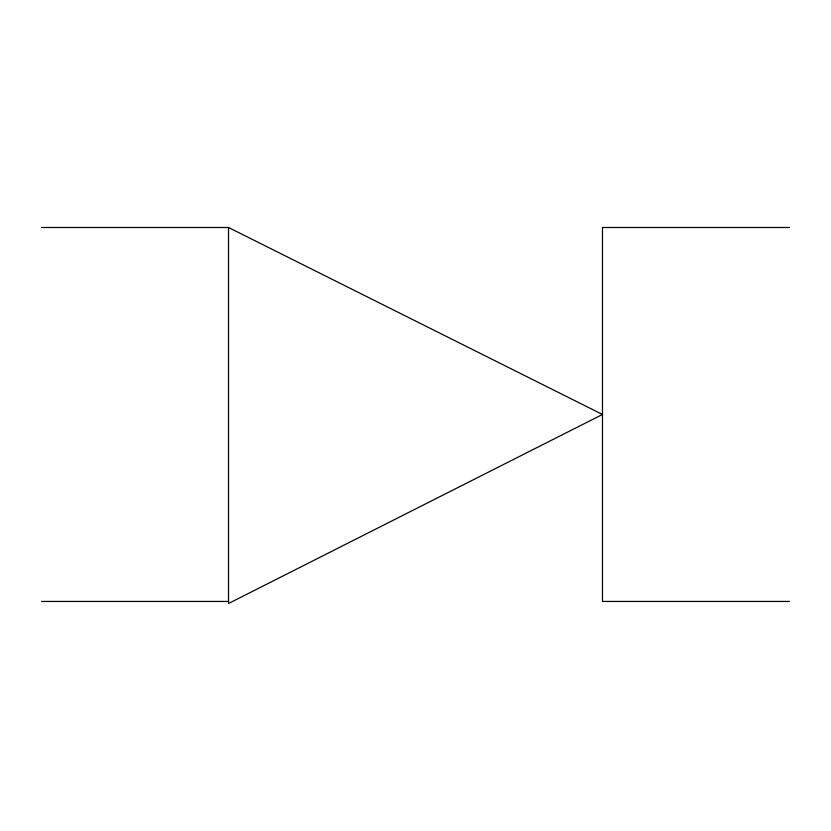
<?xml version="1.0" encoding="UTF-8"?>
<svg xmlns="http://www.w3.org/2000/svg" width="831" height="831" viewBox="0 0 831 831"><rect width="100%" height="100%" fill="white"/><g stroke="black" fill="none" stroke-linecap="round" stroke-linejoin="round"><path stroke-width="1.25" d="M41.55 227.497L228.525 227.497L602.475 414.472L228.525 603.503L228.525 227.497M789.45 227.497L602.475 227.497L602.475 601.447L789.45 601.447M41.55 601.447L228.525 601.447"/></g></svg>
